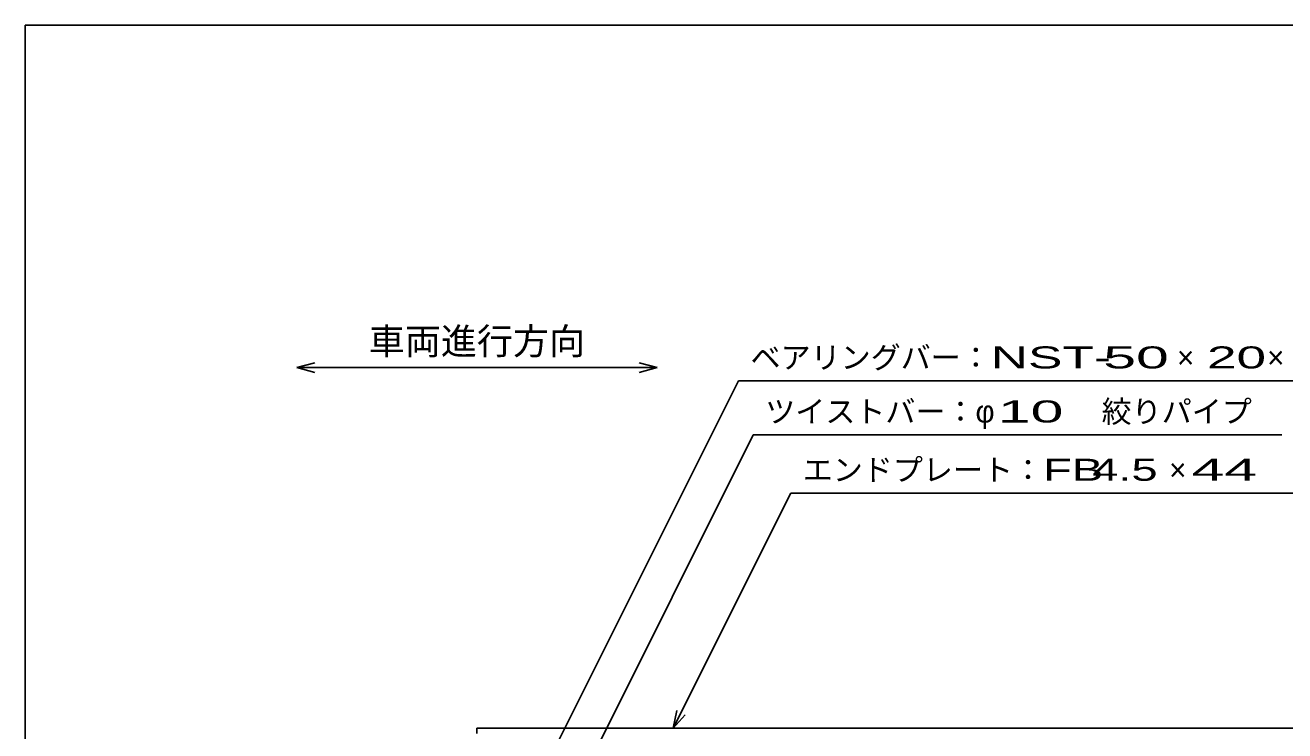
# Model space of a CAD drawing. Units: millimetres, scale not verified. Extents: x -1820 to 1736, y -1282 to 1048.
# Drawn here: x -1724 to -676, y 461 to 1048 of the extents above; entities that cross this region are included whole.
import ezdxf
from ezdxf.enums import TextEntityAlignment as Align

# ---------------------------------------------------------------- set-up
doc = ezdxf.new("R2010")
doc.units = ezdxf.units.MM
doc.header["$LTSCALE"] = 10
for name, color, linetype, lineweight in [('0_2', 150, 'Continuous', 25), ('16', 3, 'Continuous', 25), ('22', 2, 'Continuous', 25)]:
    doc.layers.add(name, color=color, linetype=linetype, lineweight=lineweight)
doc.styles.add('ベクトル', font='')
doc.styles.get('ベクトル').set_extended_font_data('ベクトル')

msp = doc.modelspace()

# ---------------------------------------------------------------- linework, layer by layer
at = {"layer": '0_2'}
for p, q in [((-1724, -1151.5), (-1724, 1048.5)), ((-1724, 1048.5), (1736, 1048.5))]:
    msp.add_line(p, q, dxfattribs=at)
at = {"layer": '16'}
for p, q in [((-1348, 463.5), (-352, 463.5)), ((-1348, 459), (-1348, 463.5))]:
    msp.add_line(p, q, dxfattribs=at)
at = {"layer": '22', "color": 4}
for p, q in [((-1498, 763.5), (-1483, 767.5)), ((-1198, 763.5), (-1213, 767.5)), ((-1483, 759.5), (-1498, 763.5)), ((-1498, 763.5), (-1198, 763.5)), ((-1213, 759.5), (-1198, 763.5)), ((-1328, 357), (-1130.25, 752.5)), ((-1130.25, 752.5), (-590.25, 752.5)), ((-1268.25, 407), (-1118, 707.5)), ((-1118, 707.5), (-678, 707.5)), ((-1184.55, 463.5), (-1086.8, 659)), ((-1086.8, 659), (-666.8, 659)), ((-1184.55, 463.5), (-1181.55, 478.1)), ((-1184.55, 463.5), (-1174.55, 474.5))]:
    msp.add_line(p, q, dxfattribs=at)

# ---------------------------------------------------------------- texts
at = {"layer": '22', "style": 'ベクトル'}
for s, height, p in [('車両進行方向', 21.99, (-1438, 785.5)), ('ベアリングバー：', 18.33, (-1120.25, 772)), ('×', 18.33, (-765.25, 772)), ('×', 18.33, (-690.25, 772)), ('ツイストバー：', 18.33, (-1108, 727)), ('絞りパイプ', 18.33, (-828, 727)), ('φ', 18.33, (-933, 727)), ('エンドプレート：', 18.33, (-1076.8, 678.5)), ('×', 18.33, (-771.8, 678.5))]:
    msp.add_text(s, height=height, dxfattribs=at).set_placement(p, align=Align.MIDDLE_LEFT)
for s, width, p in [('NST-', 1.75, (-920.25, 772)), (' 50 ', 2, (-840.25, 772)), ('20', 1.8, (-740.25, 772)), (' 10 ', 2, (-928, 727)), ('FB', 1.6, (-876.8, 678.5)), (' 4.5 ', 1.6, (-846.8, 678.5)), (' 44 ', 2, (-766.8, 678.5))]:
    msp.add_text(s, height=18.33, dxfattribs=dict(at, width=width)).set_placement(p, align=Align.MIDDLE_LEFT)

doc.saveas('drawing.dxf')
